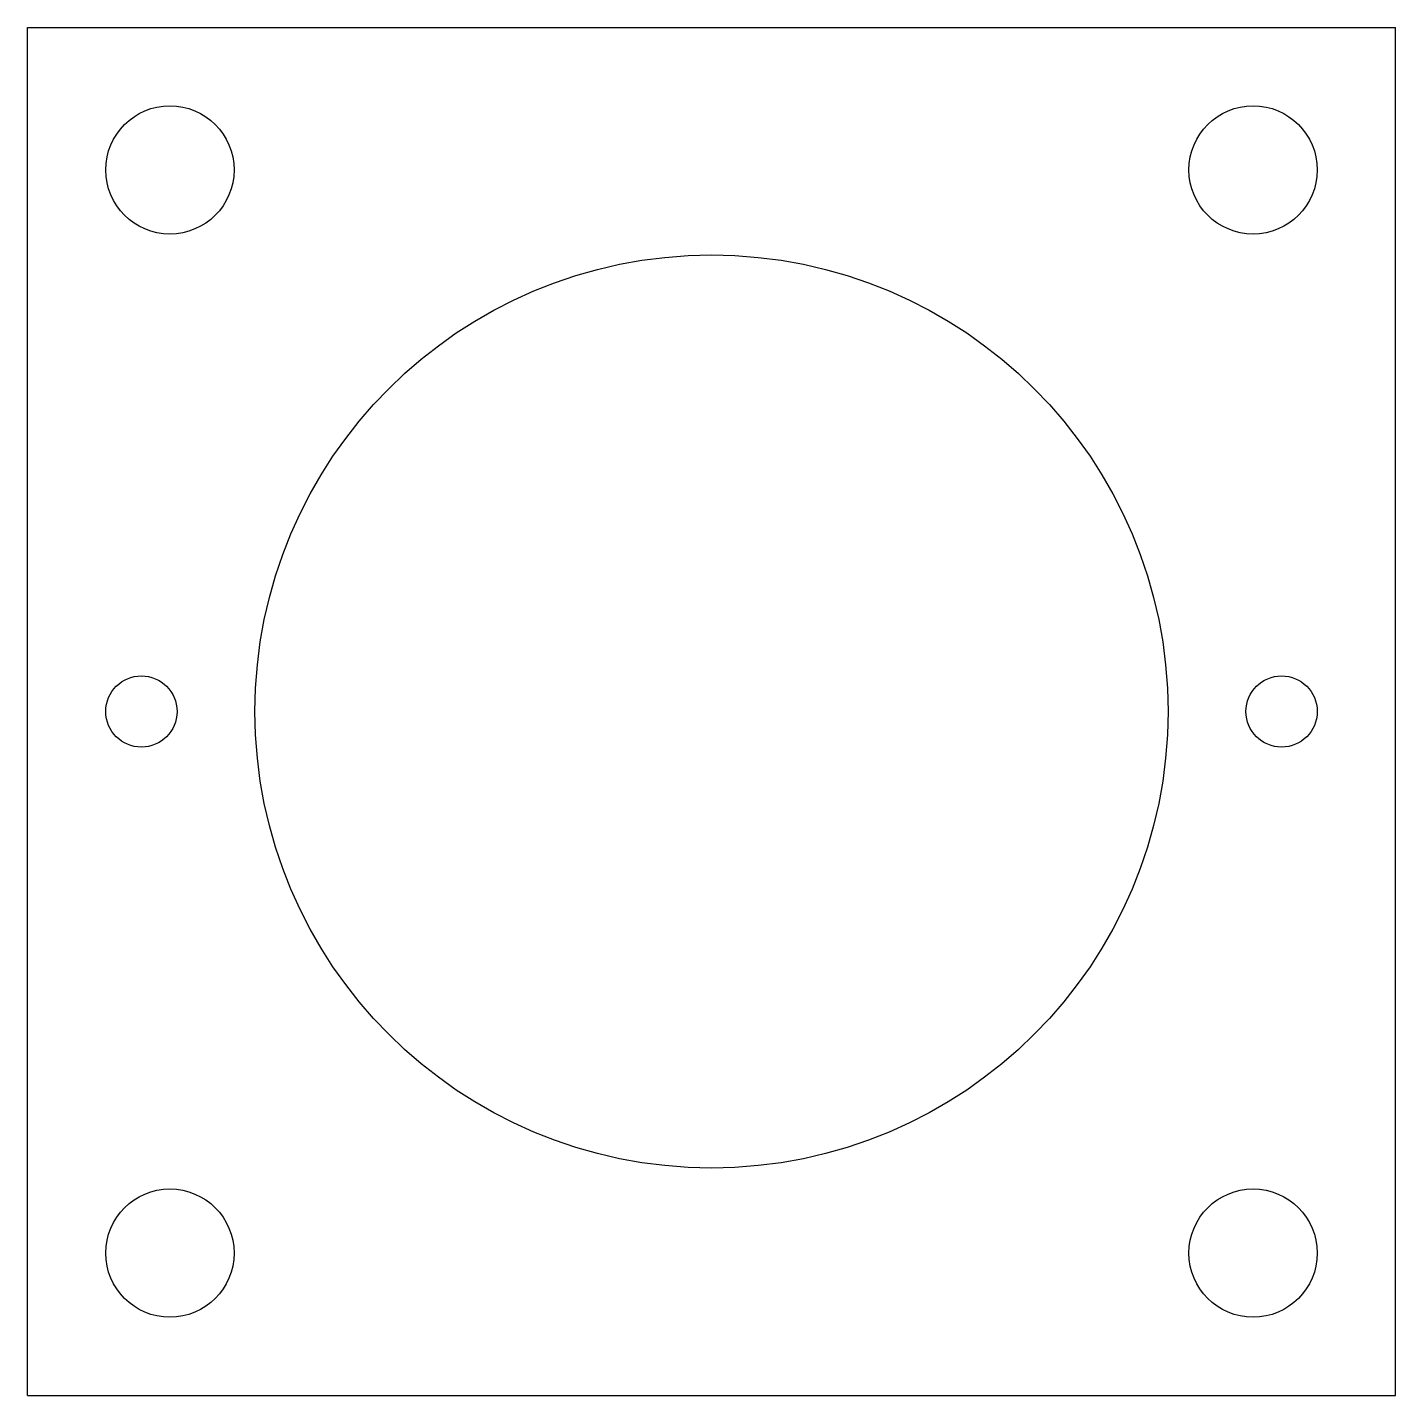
# Model space of a CAD drawing. Header units: millimetres. Extents: x 296 to 344, y 358 to 406.
import ezdxf

# ---------------------------------------------------------------- set-up
doc = ezdxf.new("R2010")
doc.units = ezdxf.units.MM
doc.layers.add('Projection', color=7, linetype='CONTINUOUS')

msp = doc.modelspace()

# ---------------------------------------------------------------- linework, layer by layer
at = {"layer": 'Projection'}
for p, q in [((296, 358), (296, 406)), ((296, 406), (344, 406)), ((344, 358), (344, 406)), ((296, 358), (344, 358))]:
    msp.add_line(p, q, dxfattribs=at)
for centre, radius in [((301, 401), 2.25), ((339, 401), 2.25), ((320, 382), 16.015), ((300, 382), 1.25), ((340, 382), 1.25), ((301, 363), 2.25), ((339, 363), 2.25)]:
    msp.add_circle(centre, radius, dxfattribs=at)

doc.saveas('drawing.dxf')
